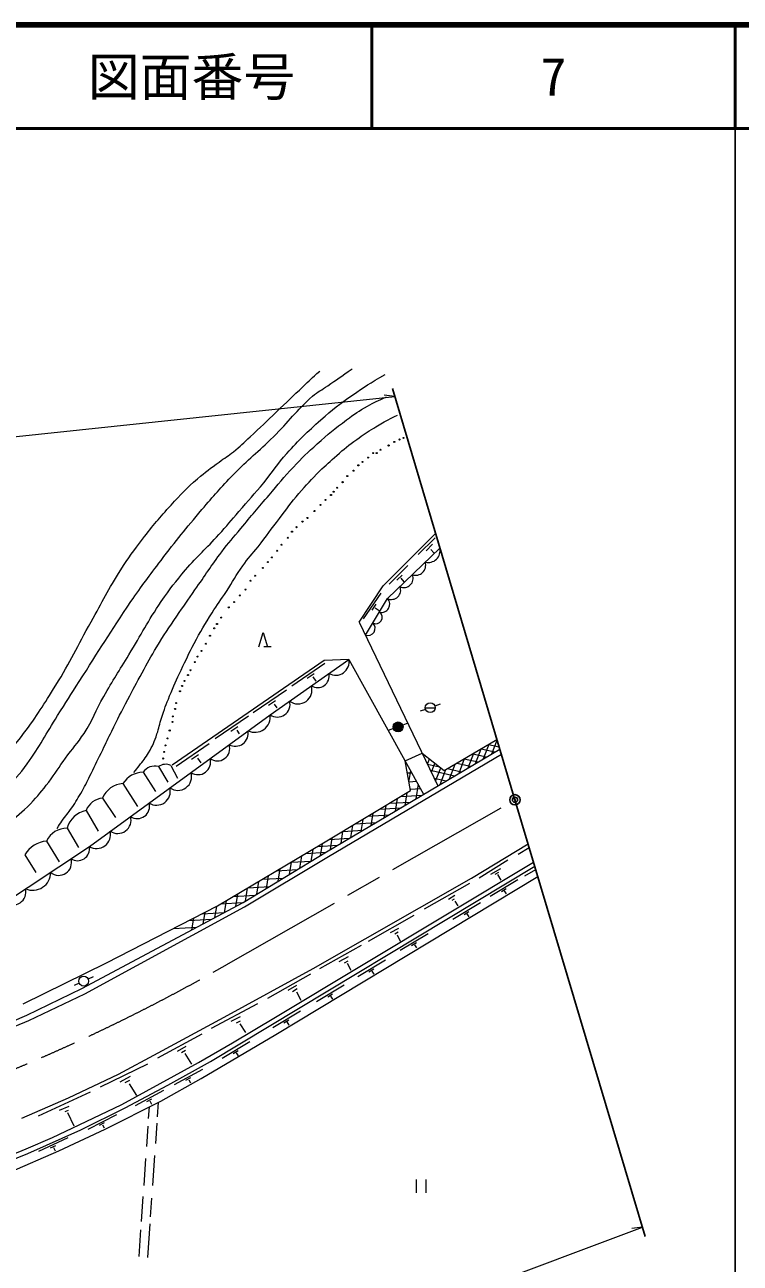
# Model space of a CAD drawing. Units: millimetres, scale not verified. Extents: x 40000 to 680000, y 20000 to 380000.
# Drawn here: x 510549 to 579500, y 260714 to 380000 of the extents above; entities that cross this region are included whole.
import ezdxf
from ezdxf.enums import TextEntityAlignment as Align

# ---------------------------------------------------------------- set-up
doc = ezdxf.new("R2010")
doc.units = ezdxf.units.MM
doc.header["$LTSCALE"] = 1000
doc.header["$PDMODE"] = 32
doc.header["$PDSIZE"] = 500
doc.linetypes.add('CHAIN', pattern=[18.5, 12, -1.5, 3.5, -1.5])
for name, color, linetype, lineweight in [('M-BGD', 7, 'Continuous', 13), ('M-BMK', 2, 'CHAIN', 13), ('M-BMK-SRVR', 3, 'Continuous', 25), ('M-STR-HTXT', 7, 'Continuous', 13), ('M-TTL', 2, 'Continuous', 140), ('M-TTL-BAND', 7, 'Continuous', 25), ('M-TTL-LINE', 7, 'Continuous', 50)]:
    doc.layers.add(name, color=color, linetype=linetype, lineweight=lineweight)
doc.layers.add('M-OTRS', color=6, linetype='Continuous')
doc.layers.add('M-TTL-TXT', color=7, linetype='Continuous')
doc.styles.add('ＭＳ ゴシック', font='')
doc.styles.get('ＭＳ ゴシック').set_extended_font_data('MS Gothic')

msp = doc.modelspace()

# ---------------------------------------------------------------- hatches: boundary and pattern name
at = {"layer": 'M-BGD'}
msp.add_hatch(color=256, dxfattribs=at).paths.add_polyline_path([(546972, 312540, 0.9931), (546078, 312209, 0.00346), (546081, 312203, 0.9931)])

# ---------------------------------------------------------------- linework, layer by layer
for p, q in [((545095, 325958), (550137, 331010)), ((548469, 328979), (550101, 330580)), ((545514, 324729), (550558, 329599)), ((549235, 329340), (549858, 329957)), ((549671, 329465), (549977, 329153)), ((545668, 326109), (547463, 327922)), ((546407, 326510), (546921, 326996)), ((542785, 322448), (545095, 325958)), ((546779, 326682), (547078, 326354)), ((543178, 322783), (544903, 325237)), ((543379, 321214), (545514, 324729)), ((544026, 323625), (544425, 324185)), ((544325, 323855), (544692, 323575)), ((542785, 322448), (550366, 306709)), ((533096, 320075), (533516, 321475)), ((533516, 321475), (533936, 320075)), ((534286, 320075), (533586, 320075)), ((539403, 318777), (524762, 308674)), ((534188, 313540), (541790, 318871)), ((536274, 316333), (539461, 318520)), ((541790, 318871), (539403, 318777)), ((541790, 318871), (548985, 305891)), ((537760, 317077), (538433, 317526)), ((538322, 317184), (538591, 316789)), ((532573, 313767), (535760, 315954)), ((534028, 314468), (534701, 314917)), ((534590, 314575), (534844, 314201)), ((549172, 314060), (548669, 313878)), ((549144, 314222), (550097, 314222)), ((550572, 314567), (550069, 314385)), ((516775, 300859), (534188, 313540)), ((528914, 311243), (532101, 313431)), ((547478, 312716), (546975, 312534)), ((530409, 311954), (531082, 312402)), ((530971, 312060), (531218, 311698)), ((546078, 312209), (545575, 312027)), ((525128, 308594), (528315, 310781)), ((539616, 300342), (556331, 310243)), ((550975, 308168), (556057, 311161)), ((553992, 308857), (554535, 310264)), ((554540, 310268), (555862, 309965)), ((554768, 309317), (555309, 310720)), ((555244, 310682), (556270, 310447)), ((555564, 309788), (556073, 311109)), ((526633, 309257), (527306, 309706)), ((527195, 309364), (527513, 308897)), ((539807, 299879), (556480, 309743)), ((547209, 309095), (548851, 309854)), ((547738, 306243), (547209, 309095)), ((548851, 309854), (550975, 308168)), ((549372, 308772), (549569, 309283)), ((552397, 307912), (552942, 309326)), ((552899, 309301), (554228, 308997)), ((553273, 308431), (553817, 309842)), ((553731, 309791), (555057, 309488)), ((521948, 308006), (523146, 306155)), ((523441, 308552), (524324, 307059)), ((524625, 308655), (525280, 307421)), ((547425, 307932), (547840, 307957)), ((547716, 308182), (547558, 307213)), ((549364, 308790), (550527, 308523)), ((549653, 308190), (551969, 307659)), ((549733, 308023), (550067, 308889)), ((550148, 307161), (550639, 308434)), ((550572, 306831), (551120, 308254)), ((551283, 308350), (552619, 308044)), ((551481, 307370), (552028, 308788)), ((552184, 308880), (553516, 308575)), ((520013, 306912), (521422, 304704)), ((547581, 307091), (548297, 307133)), ((548458, 306843), (548230, 305444)), ((550016, 307435), (551152, 307175)), ((518036, 305503), (519298, 303652)), ((539186, 301098), (547738, 306243)), ((546444, 305465), (546250, 304271)), ((546803, 305681), (548832, 305801)), ((547364, 306018), (547168, 304815)), ((547714, 306373), (548686, 306430)), ((516459, 304325), (517636, 302328)), ((544751, 304446), (546743, 304564)), ((545333, 304796), (545140, 303614)), ((545696, 305015), (547705, 305133)), ((542418, 303043), (544370, 303158)), ((543120, 303465), (542931, 302306)), ((543646, 303782), (545620, 303898)), ((544095, 304052), (543905, 302882)), ((514629, 302622), (515744, 300750)), ((541184, 302301), (540999, 301161)), ((541196, 302308), (543127, 302422)), ((542126, 302867), (541939, 301718)), ((506807, 294235), (516775, 300859)), ((512652, 301381), (513872, 299362)), ((529112, 295126), (539186, 301098)), ((538785, 300861), (540680, 300972)), ((539206, 301110), (539023, 299982)), ((539904, 301530), (541811, 301642)), ((540152, 301679), (539968, 300551)), ((553599, 297805), (559056, 301108)), ((558104, 300129), (559159, 300764)), ((510549, 300056), (511622, 298332)), ((531582, 295467), (539616, 300342)), ((531737, 295053), (539807, 299879)), ((536209, 299334), (538141, 299447)), ((537218, 299931), (537029, 298772)), ((537641, 300182), (539536, 300294)), ((538310, 300579), (538124, 299437)), ((554347, 297845), (557104, 299574)), ((528447, 280148), (559700, 298948)), ((534714, 284419), (559581, 299349)), ((534833, 298518), (536801, 298633)), ((535145, 298702), (534951, 297511)), ((536228, 299345), (536037, 298170)), ((555468, 298172), (556434, 298748)), ((555870, 298191), (556224, 298386)), ((558749, 298026), (559789, 298649)), ((533083, 297480), (532884, 296256)), ((533445, 297695), (535448, 297813)), ((533997, 298022), (533800, 296813)), ((534748, 282745), (559995, 297961)), ((538348, 289104), (553599, 297805)), ((549068, 294845), (553440, 297331)), ((555397, 296071), (558072, 297668)), ((556105, 298159), (556422, 297612)), ((530644, 296034), (532718, 296156)), ((531038, 296268), (530844, 295072)), ((531989, 296831), (531787, 295591)), ((532083, 296887), (534121, 297007)), ((551375, 295789), (552001, 296153)), ((556479, 296518), (556946, 296801)), ((556757, 296588), (556952, 296287)), ((516041, 287160), (531582, 295467)), ((516343, 286662), (531737, 295053)), ((518429, 289658), (529112, 295126)), ((529021, 295079), (528846, 294004)), ((529443, 295322), (531542, 295445)), ((529966, 295632), (529782, 294500)), ((551749, 295677), (551973, 295817)), ((551801, 293849), (554476, 295445)), ((552001, 295574), (552272, 295135)), ((526349, 293711), (528540, 293840)), ((526808, 293946), (526624, 292816)), ((527645, 294375), (529782, 294500)), ((527895, 294503), (527716, 293400)), ((543677, 291750), (548072, 294232)), ((552883, 294296), (553350, 294578)), ((553161, 294366), (553356, 294065)), ((524874, 292957), (527135, 293090)), ((545805, 292570), (546590, 292991)), ((546207, 292439), (546544, 292626)), ((546431, 292346), (546731, 291720)), ((546739, 290877), (549415, 292473)), ((538985, 289100), (543004, 291334)), ((547822, 291324), (548289, 291606)), ((548100, 291394), (548295, 291093)), ((540863, 289764), (541732, 290259)), ((542632, 288325), (545307, 289922)), ((510385, 285704), (518429, 289658)), ((529771, 284414), (538348, 289104)), ((541349, 289642), (541704, 289848)), ((541620, 289624), (541985, 288941)), ((543714, 288772), (544181, 289055)), ((543992, 288842), (544187, 288541)), ((515794, 287683), (515308, 287460)), ((517148, 288303), (516662, 288080)), ((533987, 286232), (538123, 288587)), ((535936, 287017), (536777, 287509)), ((538664, 285928), (541339, 287524)), ((510763, 284594), (516041, 287160)), ((510949, 284107), (516343, 286662)), ((536360, 286880), (536796, 287166)), ((536752, 286842), (537157, 286051)), ((539746, 286375), (540213, 286657)), ((540024, 286445), (540219, 286144)), ((528532, 283340), (533004, 285723)), ((505568, 282407), (510763, 284594)), ((505681, 281898), (510949, 284107)), ((523420, 280966), (529771, 284414)), ((530452, 284013), (531350, 284489)), ((530578, 281952), (534714, 284419)), ((530952, 283868), (531345, 284055)), ((534444, 283432), (537119, 285029)), ((535526, 283879), (535993, 284162)), ((535804, 283949), (535999, 283648)), ((523362, 280484), (527652, 282812)), ((527546, 278522), (534748, 282745)), ((531276, 283756), (531831, 282927)), ((525269, 281129), (526110, 281615)), ((527297, 280045), (530578, 281952)), ((529562, 280464), (532237, 282060)), ((519592, 278926), (523420, 280966)), ((525655, 281020), (526035, 281232)), ((525960, 280908), (526621, 279874)), ((530644, 280911), (531111, 281193)), ((530922, 280980), (531117, 280679)), ((517838, 277696), (522422, 279911)), ((523610, 278012), (527297, 280045)), ((524325, 277856), (528447, 280148)), ((524964, 277930), (527704, 279413)), ((514777, 276654), (519592, 278926)), ((519731, 278200), (520754, 278733)), ((519895, 275993), (523610, 278012)), ((520240, 278136), (520664, 278342)), ((520601, 278006), (521318, 276865)), ((523648, 276334), (527546, 278522)), ((526064, 278332), (526543, 278594)), ((526345, 278389), (526527, 278081)), ((511865, 274899), (516884, 277212)), ((520224, 275669), (524325, 277856)), ((521207, 275890), (523947, 277373)), ((510276, 274699), (514777, 276654)), ((513898, 275445), (514823, 275852)), ((515801, 274031), (519895, 275993)), ((515955, 273566), (520224, 275669)), ((518293, 273615), (523648, 276334)), ((522307, 276292), (522785, 276554)), ((522529, 275766), (522454, 274669)), ((522588, 276350), (522770, 276041)), ((523421, 276219), (523323, 274830)), ((514430, 275319), (514753, 275459)), ((514673, 275235), (515284, 273945)), ((516648, 273635), (519425, 275046)), ((510845, 271274), (515955, 273566)), ((513221, 272825), (515801, 274031)), ((513820, 271526), (518293, 273615)), ((517758, 274008), (518243, 274258)), ((518040, 274058), (518214, 273745)), ((522402, 273915), (522267, 271954)), ((523279, 274196), (523142, 272251)), ((510698, 271745), (513221, 272825)), ((511916, 271497), (514739, 272813)), ((513038, 271832), (513531, 272065)), ((506281, 269444), (510845, 271274)), ((508034, 270652), (510698, 271745)), ((509096, 269475), (513820, 271526)), ((513322, 271873), (513485, 271554)), ((522187, 270797), (522009, 268207)), ((523060, 271075), (522858, 268198)), ((548256, 268782), (548256, 267482)), ((549231, 267482), (549231, 268782)), ((521936, 267142), (521769, 264726)), ((522772, 266974), (522646, 265178)), ((521714, 263929), (521537, 261347)), ((522600, 264516), (522371, 261254))]:
    msp.add_line(p, q, dxfattribs=at)
for centre, radius in [((546653, 340051), 51), ((547059, 340205), 51), ((544129, 338747), 51), ((544466, 338747), 51), ((544830, 339069), 51), ((545615, 339476), 51), ((546162, 339826), 51), ((542699, 337569), 51), ((543106, 337892), 51), ((543639, 338312), 51), ((541634, 336532), 51), ((542237, 337050), 51), ((540666, 335410), 51), ((541185, 335943), 51), ((539531, 334232), 51), ((540064, 334709), 51), ((540316, 335018), 51), ((538465, 333167), 51), ((539054, 333756), 51), ((536727, 331611), 51), ((537316, 332143), 51), ((537792, 332494), 51), ((535900, 330587), 51), ((536306, 331176), 51), ((534876, 329339), 51), ((535297, 329914), 51), ((533979, 328246), 51), ((534371, 328695), 51), ((532745, 326928), 51), ((533502, 327685), 51), ((532311, 326451), 51), ((531273, 325035), 51), ((531820, 325596), 51), ((530208, 323886), 51), ((530726, 324390), 51), ((529072, 322287), 51), ((529483, 322904), 51), ((528399, 321152), 51), ((528806, 321867), 51), ((527586, 319694), 51), ((528006, 320381), 51), ((526941, 318614), 51), ((527207, 319147), 51), ((526282, 317366), 51), ((526520, 317829), 51), ((525707, 316315), 51), ((525945, 316806), 51), ((525511, 315810), 51), ((525034, 314100), 51), ((525132, 314661), 51), ((549620, 314222), 477), ((524782, 312852), 51), ((524810, 313385), 51), ((546527, 312372), 477), ((524515, 312025), 51), ((524107, 310592), 51), ((524314, 311265), 51), ((523876, 309330), 51), ((523982, 309960), 51), ((516228, 287882), 477)]:
    msp.add_circle(centre, radius, dxfattribs=at)
for centre, radius, start, end in [((549415, 329366), 1166, 256.45079, 11.5462), ((548223, 327942), 964, 250.48981, 17.50719), ((547090, 326679), 885, 244.38589, 23.61111), ((545888, 325537), 890, 245.18138, 22.81562), ((544937, 324189), 790, 254.3096, 43.13563), ((544385, 322917), 613, 240.98819, 56.45703), ((543619, 321867), 696, 249.78441, 47.66082), ((540519, 318636), 1293, 239.57265, 10.50707), ((538759, 317288), 1130, 238.17529, 11.90443), ((536886, 315926), 1339, 232.61182, 17.4679), ((534893, 314539), 1223, 234.77432, 15.3054), ((532726, 313327), 1477, 243.82599, 8.30278), ((530835, 311768), 1261, 241.47226, 10.65651), ((529120, 310271), 1179, 232.84774, 19.28104), ((527256, 308977), 1205, 235.05038, 17.0784), ((521968, 305710), 2295, 90.52173, 148.43005), ((523086, 307209), 1390, 75.21823, 145.00695), ((524120, 307602), 1168, 64.36649, 125.55349), ((525301, 307583), 1328, 234.28394, 17.84483), ((520154, 304622), 2294, 93.53921, 157.42075), ((518189, 303654), 1856, 94.71378, 158.78116), ((523256, 306150), 1319, 236.56277, 15.566), ((516911, 302005), 2364, 101.03173, 164.87745), ((521407, 304711), 1172, 235.31323, 16.81554), ((519509, 303387), 1283, 235.81526, 16.31351), ((514619, 300444), 2178, 89.72128, 154.50838), ((517473, 302016), 1351, 238.91311, 13.21566), ((512925, 298617), 2778, 95.63453, 148.78732), ((515630, 300645), 1165, 236.58639, 10.62621), ((513840, 299283), 1213, 228.4987, 18.71391), ((511323, 298346), 1713, 246.26082, 0.95178), ((509390, 296494), 1274, 234.35124, 12.86136)]:
    msp.add_arc(centre, radius, start, end, dxfattribs=at)
for points, knots in [([(392419, 296355), (394193, 295734), (394709, 295570), (396204, 295156), (398172, 294612), (399306, 294425), (401314, 294052), (402959, 293747), (403877, 293530), (405541, 293358), (407738, 293131), (408979, 293097), (411188, 293043), (413048, 292997), (414090, 293060), (415951, 293074), (417393, 293085), (418200, 293111), (419642, 293106), (421724, 293098), (422890, 293010), (424973, 293011), (427055, 293012), (428223, 293015), (430304, 293106), (431600, 293162), (432319, 293311), (433616, 293358), (434490, 293390), (434984, 293287), (435856, 293358), (436974, 293449), (437590, 293601), (438695, 293800), (440058, 294045), (440804, 294270), (442165, 294525), (443552, 294786), (444333, 294914), (445729, 295125), (447032, 295321), (447765, 295405), (449073, 295566), (450611, 295755), (451472, 295872), (453016, 296008), (454246, 296116), (454936, 296202), (456171, 296197), (457555, 296192), (458330, 296084), (459704, 295913), (461006, 295751), (461735, 295631), (463016, 295345), (464241, 295072), (464894, 294787), (466107, 294462), (467813, 294005), (468769, 293747), (470492, 293358), (472036, 293010), (472909, 292850), (474467, 292569), (475473, 292388), (476038, 292284), (477053, 292159), (477925, 292053), (478415, 292000), (479293, 291970), (480500, 291929), (481178, 291954), (482384, 292002), (483532, 292047), (484174, 292087), (485318, 292191), (486393, 292288), (487002, 292307), (488062, 292506), (489313, 292742), (489998, 292957), (491217, 293327), (492437, 293697), (493098, 293977), (494277, 294462), (496358, 295319), (497540, 295773), (499545, 296796), (500778, 297426), (501452, 297814), (502636, 298531), (503864, 299275), (504562, 299680), (505727, 300519), (507002, 301436), (507678, 302003), (508882, 303011), (509765, 303750), (510279, 304148), (511090, 304967), (511841, 305724), (512206, 306204), (512856, 307049), (513526, 307918), (513820, 308464), (514465, 309351), (515153, 310298), (515630, 310764), (516263, 311749), (517116, 313075), (517371, 313946), (518156, 315313), (519067, 316900), (519636, 317755), (520585, 319319), (521804, 321328), (522394, 322513), (523708, 324461), (524543, 325699), (525087, 326341), (526042, 327490), (527213, 328897), (528034, 329537), (529260, 330896), (530026, 331746), (530436, 332239), (531184, 333104), (532123, 334190), (532670, 334781), (533581, 335891), (534475, 336980), (534884, 337666), (535821, 338719), (537011, 340057), (537742, 340752), (539081, 341940), (540216, 342947), (540895, 343467), (542137, 344339), (543327, 345174), (543768, 345435), (545285, 346322)], [0, 0, 0, 0, 1, 1, 1, 2, 2, 2, 3, 3, 3, 4, 4, 4, 5, 5, 5, 6, 6, 6, 7, 7, 7, 8, 8, 8, 9, 9, 9, 10, 10, 10, 11, 11, 11, 12, 12, 12, 13, 13, 13, 14, 14, 14, 15, 15, 15, 16, 16, 16, 17, 17, 17, 18, 18, 18, 19, 19, 19, 20, 20, 20, 21, 21, 21, 22, 22, 22, 23, 23, 23, 24, 24, 24, 25, 25, 25, 26, 26, 26, 27, 27, 27, 28, 28, 28, 29, 29, 29, 30, 30, 30, 31, 31, 31, 32, 32, 32, 33, 33, 33, 34, 34, 34, 35, 35, 35, 36, 36, 36, 37, 37, 37, 38, 38, 38, 39, 39, 39, 40, 40, 40, 41, 41, 41, 42, 42, 42, 43, 43, 43, 44, 44, 44, 45, 45, 45, 46, 46, 46, 47, 47, 47, 47]), ([(394254, 298999), (395289, 298655), (395580, 298564), (396441, 298326), (397546, 298021), (398174, 297877), (399301, 297667), (400379, 297467), (400989, 297383), (402077, 297247), (403344, 297088), (404058, 297040), (405330, 296924), (406692, 296800), (407457, 296757), (408821, 296644), (410606, 296496), (411605, 296397), (413391, 296251), (414864, 296132), (415689, 296072), (417162, 295957), (419063, 295809), (420127, 295721), (422027, 295578), (424228, 295414), (425461, 295322), (427663, 295172), (428923, 295086), (429626, 294969), (430888, 294962), (432350, 294953), (433169, 295037), (434631, 295046), (435217, 295049), (435547, 294976), (436131, 295018), (437213, 295095), (437816, 295201), (438879, 295410), (440306, 295692), (441079, 295967), (442482, 296350), (443509, 296630), (444071, 296838), (445104, 297093), (446115, 297341), (446682, 297487), (447712, 297639), (449097, 297845), (449887, 297859), (451287, 297920), (452436, 297969), (453082, 297917), (454231, 297878), (456260, 297809), (457396, 297737), (459418, 297569), (461029, 297436), (461927, 297302), (463526, 297065), (465803, 296726), (467046, 296350), (469316, 295971), (470639, 295750), (471380, 295624), (472709, 295452), (474591, 295209), (475641, 295006), (477536, 294913), (479369, 294822), (480400, 294954), (482236, 294944), (483801, 294936), (484684, 294737), (486242, 294881), (487491, 294996), (488178, 295182), (489396, 295480), (491169, 295914), (492163, 296177), (493876, 296805), (495729, 297485), (496745, 297947), (498481, 298887), (499987, 299703), (500761, 300283), (502172, 301253), (503421, 302112), (504105, 302617), (505295, 303556), (506628, 304607), (507446, 305124), (508639, 306332), (509542, 307245), (510034, 307781), (510784, 308824), (512036, 310564), (512571, 311650), (513717, 313461), (514529, 314743), (514982, 315463), (515799, 316742), (517729, 319759), (518776, 321472), (520784, 324438), (521861, 326031), (522525, 326881), (523686, 328413), (525167, 330369), (526045, 331428), (527629, 333303), (528771, 334654), (529422, 335404), (530654, 336675), (532092, 338161), (533040, 338847), (534505, 340305), (536012, 341805), (536691, 342817), (538291, 344217), (538810, 344672), (539175, 344832), (539742, 345226), (540665, 345868), (540955, 346068), (542108, 346867)], [0, 0, 0, 0, 1, 1, 1, 2, 2, 2, 3, 3, 3, 4, 4, 4, 5, 5, 5, 6, 6, 6, 7, 7, 7, 8, 8, 8, 9, 9, 9, 10, 10, 10, 11, 11, 11, 12, 12, 12, 13, 13, 13, 14, 14, 14, 15, 15, 15, 16, 16, 16, 17, 17, 17, 18, 18, 18, 19, 19, 19, 20, 20, 20, 21, 21, 21, 22, 22, 22, 23, 23, 23, 24, 24, 24, 25, 25, 25, 26, 26, 26, 27, 27, 27, 28, 28, 28, 29, 29, 29, 30, 30, 30, 31, 31, 31, 32, 32, 32, 33, 33, 33, 34, 34, 34, 35, 35, 35, 36, 36, 36, 37, 37, 37, 38, 38, 38, 39, 39, 39, 40, 40, 40, 41, 41, 41, 42, 42, 42, 42]), ([(400160, 302216), (401581, 302015), (401971, 301943), (403125, 301732), (405348, 301327), (406559, 300934), (408761, 300428), (410633, 299999), (411680, 299750), (413556, 299335), (415624, 298878), (416777, 298594), (418855, 298189), (420237, 297919), (421008, 297747), (422402, 297558), (424158, 297319), (425149, 297231), (426917, 297123), (429320, 296977), (430671, 296926), (433079, 296922), (434254, 296920), (434913, 296931), (436086, 297006), (437026, 297066), (437558, 297086), (438483, 297258), (439807, 297505), (440516, 297793), (441827, 298099), (442961, 298364), (443605, 298479), (444750, 298688), (446996, 299099), (448253, 299357), (450523, 299603), (452178, 299782), (453117, 299798), (454781, 299761), (456476, 299723), (457420, 299575), (459103, 299382), (461068, 299158), (462154, 298914), (464119, 298688), (466381, 298429), (467658, 298383), (469923, 298152), (471687, 297972), (472667, 297790), (474434, 297647), (475934, 297526), (476777, 297474), (478282, 297458), (480180, 297438), (481248, 297436), (483140, 297584), (485211, 297746), (486368, 297917), (488408, 298310), (490392, 298691), (491500, 298954), (493424, 299571), (495021, 300084), (495928, 300372), (497430, 301117), (499261, 302026), (500235, 302637), (501975, 303710), (502866, 304259), (503372, 304562), (504204, 305196), (504837, 305678), (505177, 305972), (505746, 306528), (506965, 307719), (507629, 308409), (508746, 309696), (509425, 310477), (509827, 310898), (510443, 311729), (511742, 313482), (512396, 314520), (513541, 316377), (514976, 318703), (515597, 320113), (516941, 322493), (518047, 324452), (518591, 325595), (519801, 327491), (520566, 328690), (521045, 329330), (521904, 330463), (522914, 331795), (523521, 332513), (524652, 333744), (525600, 334776), (526124, 335370), (527190, 336281), (527970, 336949), (528453, 337268), (529278, 337880), (529815, 338277), (530146, 338458), (530666, 338875), (531320, 339399), (531648, 339739), (532265, 340305), (533275, 341232), (533822, 341772), (534816, 342717), (535816, 343667), (536360, 344215), (537368, 345156), (537994, 345740), (538195, 345926), (538980, 346642)], [0, 0, 0, 0, 1, 1, 1, 2, 2, 2, 3, 3, 3, 4, 4, 4, 5, 5, 5, 6, 6, 6, 7, 7, 7, 8, 8, 8, 9, 9, 9, 10, 10, 10, 11, 11, 11, 12, 12, 12, 13, 13, 13, 14, 14, 14, 15, 15, 15, 16, 16, 16, 17, 17, 17, 18, 18, 18, 19, 19, 19, 20, 20, 20, 21, 21, 21, 22, 22, 22, 23, 23, 23, 24, 24, 24, 25, 25, 25, 26, 26, 26, 27, 27, 27, 28, 28, 28, 29, 29, 29, 30, 30, 30, 31, 31, 31, 32, 32, 32, 33, 33, 33, 34, 34, 34, 35, 35, 35, 36, 36, 36, 37, 37, 37, 38, 38, 38, 39, 39, 39, 39]), ([(513657, 302600), (513882, 302941), (513944, 303030), (514134, 303301), (514491, 303813), (514734, 304068), (515087, 304582), (515505, 305190), (515707, 305553), (516071, 306194), (516438, 306840), (516607, 307222), (516940, 307886), (517385, 308773), (517627, 309274), (518062, 310166), (518403, 310867), (518586, 311263), (518931, 311961), (519521, 313155), (519859, 313821), (520473, 315003), (521002, 316021), (521307, 316586), (521861, 317590), (522400, 318566), (522692, 319119), (523270, 320071), (523988, 321254), (524436, 321887), (525205, 323037), (525871, 324033), (526265, 324577), (526950, 325560), (527954, 327002), (528485, 327833), (529537, 329240), (530211, 330143), (530647, 330603), (531367, 331470), (532424, 332743), (533025, 333450), (534100, 334708), (535005, 335766), (535479, 336389), (536435, 337400), (537293, 338308), (537800, 338792), (538727, 339629), (539789, 340588), (540414, 341095), (541566, 341942), (542320, 342497), (542745, 342813), (543564, 343267), (544264, 343656), (544533, 343777), (545414, 344151)], [0, 0, 0, 0, 1, 1, 1, 2, 2, 2, 3, 3, 3, 4, 4, 4, 5, 5, 5, 6, 6, 6, 7, 7, 7, 8, 8, 8, 9, 9, 9, 10, 10, 10, 11, 11, 11, 12, 12, 12, 13, 13, 13, 14, 14, 14, 15, 15, 15, 16, 16, 16, 17, 17, 17, 18, 18, 18, 19, 19, 19, 19]), ([(521051, 307981), (521312, 308290), (521380, 308377), (521584, 308636), (521957, 309110), (522184, 309368), (522490, 309888), (522881, 310552), (523037, 310963), (523289, 311690), (523493, 312276), (523532, 312628), (523724, 313218), (523999, 314061), (524172, 314528), (524509, 315349), (524916, 316339), (525169, 316883), (525624, 317851), (526095, 318856), (526352, 319423), (526872, 320403), (527499, 321586), (527886, 322230), (528594, 323366), (529107, 324189), (529456, 324610), (529986, 325422), (530611, 326379), (530900, 326955), (531557, 327890), (532087, 328644), (532467, 329003), (533033, 329731), (533853, 330784), (534287, 331393), (535099, 332451), (535821, 333392), (536189, 333950), (536964, 334848), (537713, 335717), (538156, 336184), (538968, 336993), (539592, 337614), (539959, 337944), (540623, 338521), (541348, 339153), (541766, 339496), (542543, 340064), (543165, 340518), (543527, 340756), (544184, 341157), (544718, 341483), (545018, 341666), (545572, 341956), (545919, 342138), (546036, 342198), (546469, 342405)], [0, 0, 0, 0, 1, 1, 1, 2, 2, 2, 3, 3, 3, 4, 4, 4, 5, 5, 5, 6, 6, 6, 7, 7, 7, 8, 8, 8, 9, 9, 9, 10, 10, 10, 11, 11, 11, 12, 12, 12, 13, 13, 13, 14, 14, 14, 15, 15, 15, 16, 16, 16, 17, 17, 17, 18, 18, 18, 19, 19, 19, 19])]:
    msp.add_open_spline(points, degree=3, knots=knots, dxfattribs=at)
at = {"layer": 'M-BMK'}
msp.add_line((529970, 289452), (557790, 305351), dxfattribs=at)
msp.add_arc((440191, 446221), 180656, 289.1945, 299.79895, dxfattribs=at)
at = {"layer": 'M-BMK-SRVR'}
for p, q in [((557790, 305351), (545977, 344958)), ((570336, 263291), (557790, 305351))]:
    msp.add_line(p, q, dxfattribs=at)
msp.add_circle((557790, 305351), 500, dxfattribs=at)
msp.add_point((557790, 305351), dxfattribs=at)
at = {"layer": 'M-OTRS'}
msp.add_point((557790, 305351), dxfattribs=at)
at = {"layer": 'M-STR-HTXT'}
for p, q in [((485058, 337755), (546201, 344205)), ((546201, 344205), (545177, 344320)), ((489697, 234090), (570067, 264191)), ((570067, 264191), (569047, 264046))]:
    msp.add_line(p, q, dxfattribs=at)
at = {"layer": 'M-TTL'}
msp.add_line((680000, 380000), (40000, 380000), dxfattribs=at)
at = {"layer": 'M-TTL-BAND'}
msp.add_line((579000, 20000), (579000, 370000), dxfattribs=at)
at = {"layer": 'M-TTL-LINE'}
for p, q in [((543997, 380000), (543997, 370000)), ((579000, 380000), (579000, 370000)), ((40000, 370000), (680000, 370000))]:
    msp.add_line(p, q, dxfattribs=at)

# ---------------------------------------------------------------- texts
at = {"layer": 'M-TTL-TXT', "style": 'ＭＳ ゴシック'}
for s, p in [('図面番号', (526622, 375000)), ('7', (561497, 375000))]:
    msp.add_text(s, height=3666, dxfattribs=at).set_placement(p, align=Align.MIDDLE_CENTER)

doc.saveas('drawing.dxf')
